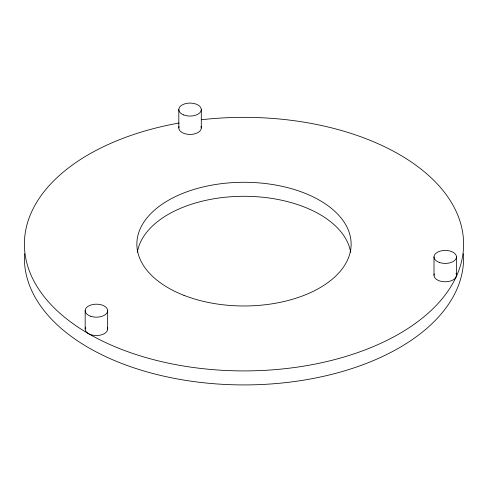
<?xml version="1.0" encoding="UTF-8"?>
<svg xmlns="http://www.w3.org/2000/svg" width="488" height="488" viewBox="0 0 488 488"><rect width="100%" height="100%" fill="white"/><g stroke="black" fill="none" stroke-linecap="round" stroke-linejoin="round"><path stroke-width="0.73" d="M456.487 256.956L456.487 275.324M433.997 256.895L433.997 275.256M201.3 109.605L201.3 127.972M178.809 109.544L178.809 127.911M107.659 310.704L107.659 329.071M85.168 310.642L85.168 329.01M107.421 327.71A11.248 6.497 0 0 1 95.843 335.524A11.248 6.497 0 0 1 85.693 327.07M456.03 273.463A11.248 6.497 0 0 1 445.642 281.777A11.248 6.497 0 0 1 434.253 273.908M200.995 126.441A11.248 6.497 0 0 1 190.064 134.432A11.248 6.497 0 0 1 179.102 126.453M201.544 119.737A219.6 126.782 0 0 1 454.182 280.856A219.6 126.782 0 0 1 89.194 334.054A219.6 126.782 0 0 1 179.108 123.007M463.472 253.766A219.6 126.782 0 0 1 244 384.922A219.6 126.782 0 0 1 24.528 253.766M137.354 252.253A107.128 61.848 0 0 1 244 196.286A107.128 61.848 0 0 1 350.646 252.253M90.786 316.297A11.248 6.497 0 0 0 107.659 310.673A11.248 6.497 0 0 0 90.786 305.049A11.248 6.497 0 0 0 90.786 316.297M439.615 262.55A11.248 6.497 0 0 0 456.487 256.926A11.248 6.497 0 0 0 439.615 251.302A11.248 6.497 0 0 0 439.615 262.55M183.75 114.954A11.248 6.497 0 0 0 201.269 110.038A11.248 6.497 0 0 0 185.141 103.731A11.248 6.497 0 0 0 183.75 114.954M183.952 295.35A107.128 61.848 0 0 0 350.854 248.544A107.128 61.848 0 0 0 197.189 188.496A107.128 61.848 0 0 0 183.952 295.35"/></g></svg>
